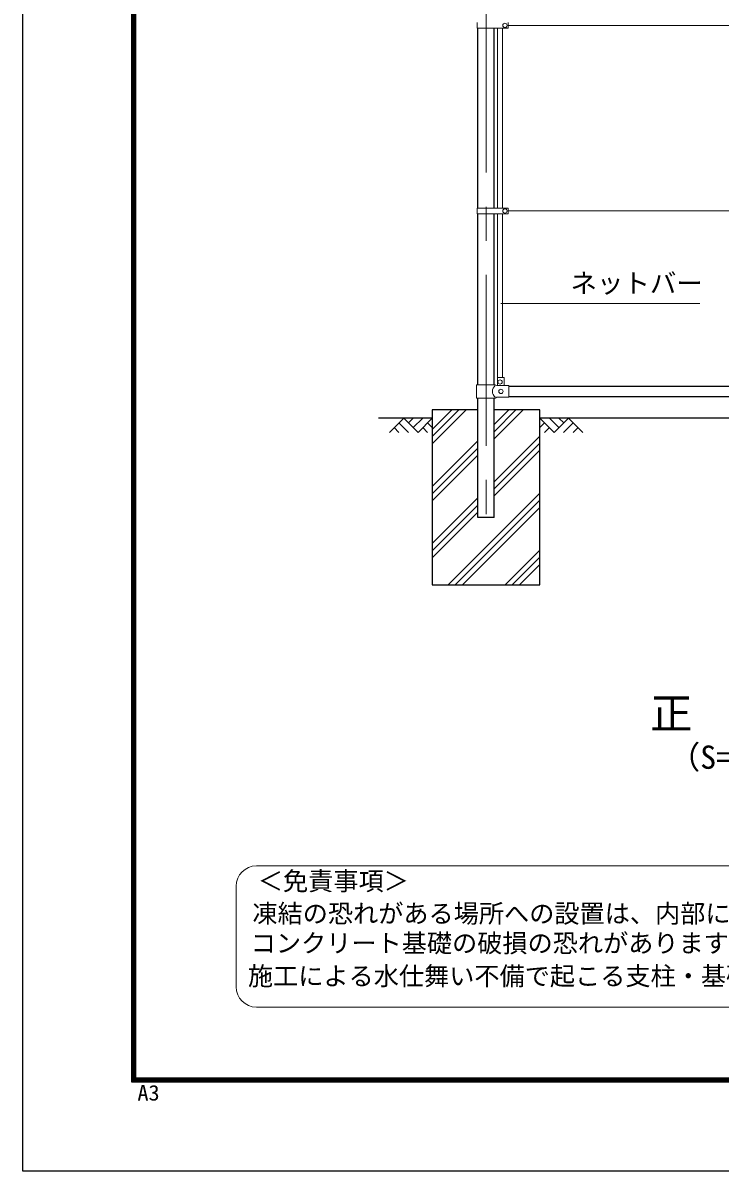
# Model space of a CAD drawing. Units: millimetres, scale not verified. Extents: x -6300 to 6300, y -4455 to 4455.
# Drawn here: x -6300 to -3707, y -4455 to -186 of the extents above; entities that cross this region are included whole.
import ezdxf
from ezdxf.enums import TextEntityAlignment as Align

# ---------------------------------------------------------------- set-up
doc = ezdxf.new("R2010")
doc.units = ezdxf.units.MM
doc.header["$LTSCALE"] = 20
doc.linetypes.add('USER1', pattern=[50.8, 31.75, -6.35, 6.35, -6.35])
for name, color, linetype, lineweight in [('0-0_D-STR1', 1, 'Continuous', 25), ('0-1_D-STR4', 7, 'Continuous', 25), ('0-2_D-BGD', 7, 'Continuous', 25), ('0-3_D-BMK', 2, 'USER1', 13), ('0-7_D-STR3', 3, 'Continuous', 13), ('0-8_D-DCR-HCH', 7, 'Continuous', 13), ('0-9_D-TTL-TXT', 7, 'Continuous', 13), ('0-A_D-STR-TXT', 7, 'Continuous', 13), ('0-C_D-TTL', 7, 'Continuous', 25)]:
    doc.layers.add(name, color=color, linetype=linetype, lineweight=lineweight)
doc.styles.add('ＭＳ ゴシック', font='')
doc.styles.get('ＭＳ ゴシック').set_extended_font_data('MS Gothic')

msp = doc.modelspace()

# ---------------------------------------------------------------- linework, layer by layer
at = {"layer": '0-0_D-STR1'}
for p, q in [((-4607.71, -874.5), (-4607.71, -205.5)), ((-4547.21, -874.5), (-4547.21, -205.5)), ((-4607.71, -1530.9), (-4607.71, -895.5)), ((-4547.21, -1530.9), (-4547.21, -895.5)), ((-4492.46, -1536.9), (-2662.46, -1536.9)), ((-4492.46, -1575), (-2662.46, -1575)), ((-4607.71, -2025), (-4607.71, -1580.9)), ((-4547.21, -2025), (-4547.21, -1580.9)), ((-4547.21, -2025), (-4607.71, -2025))]:
    msp.add_line(p, q, dxfattribs=at)
at = {"layer": '0-1_D-STR4'}
for p, q in [((-4607.71, -1625), (-4777.46, -1625)), ((-4377.46, -1625), (-4547.21, -1625))]:
    msp.add_line(p, q, dxfattribs=at)
msp.add_lwpolyline([(-4777.46, -1625), (-4777.46, -2275), (-4377.46, -2275), (-4377.46, -1625)], dxfattribs=at)
at = {"layer": '0-2_D-BGD'}
for p, q in [((-4777.46, -1655), (-4977.46, -1655)), ((-2777.46, -1655), (-4377.46, -1655))]:
    msp.add_line(p, q, dxfattribs=at)
at = {"layer": '0-3_D-BMK'}
msp.add_line((-4577.46, 1925), (-4577.46, -2075), dxfattribs=at)
at = {"layer": '0-7_D-STR3'}
for p, q in [((-4610.26, -184.5), (-4610.26, -205.5)), ((-4610.26, -205.5), (-4495.46, -205.5)), ((-4534.96, -874.5), (-4534.96, -205.5)), ((-4515.96, -874.5), (-4515.96, -205.5)), ((-4495.46, -184.5), (-4495.46, -205.5)), ((-2659.96, -195), (-4495.46, -195)), ((-4610.26, -874.5), (-4610.26, -895.5)), ((-4610.26, -874.5), (-4495.46, -874.5)), ((-4610.26, -895.5), (-4495.46, -895.5)), ((-4534.96, -1504.58), (-4534.96, -895.5)), ((-4515.96, -1503.9), (-4515.96, -895.5)), ((-4495.46, -874.5), (-4495.46, -895.5)), ((-2659.96, -885), (-4495.46, -885)), ((-4613.56, -1530.9), (-4543.66, -1530.9)), ((-4613.56, -1530.9), (-4613.56, -1580.9)), ((-4537.66, -1533.9), (-4543.66, -1530.9)), ((-4537.66, -1533.9), (-4492.46, -1533.9)), ((-4535.46, -1505.9), (-4535.46, -1533.9)), ((-4533.46, -1503.9), (-4512.46, -1503.9)), ((-4510.46, -1505.9), (-4510.46, -1533.9)), ((-4492.46, -1577.9), (-4492.46, -1533.9)), ((-4537.66, -1577.9), (-4543.66, -1580.9)), ((-4537.66, -1577.9), (-4492.46, -1577.9)), ((-4613.56, -1580.9), (-4543.66, -1580.9))]:
    msp.add_line(p, q, dxfattribs=at)
for centre in [(-4507.46, -195), (-4507.46, -885), (-4525.46, -1520.9), (-4522.46, -1555.9)]:
    msp.add_circle(centre, 8, dxfattribs=at)
for centre, radius, start, end in [((-4525.08, -1555.9), 28.8, 130.19176, 229.80824), ((-4533.46, -1505.9), 2, 90, 180), ((-4512.46, -1505.9), 2, 0, 90)]:
    msp.add_arc(centre, radius, start, end, dxfattribs=at)
at = {"layer": '0-8_D-DCR-HCH'}
for p, q in [((-4883.89, -1655), (-4937.1, -1708.21)), ((-4883.89, -1655), (-4830.67, -1708.21)), ((-4866.15, -1672.74), (-4848.41, -1655)), ((-4848.41, -1690.47), (-4812.94, -1655)), ((-4830.67, -1708.21), (-4777.46, -1655)), ((-4777.46, -1750.63), (-4651.83, -1625)), ((-4777.46, -1724.11), (-4678.35, -1625)), ((-4777.46, -1697.6), (-4704.86, -1625)), ((-4547.21, -1732.51), (-4439.7, -1625)), ((-4547.21, -1706), (-4466.22, -1625)), ((-4547.21, -1679.48), (-4492.73, -1625)), ((-4324.25, -1708.21), (-4377.46, -1655)), ((-4306.51, -1690.47), (-4341.99, -1655)), ((-4271.04, -1655), (-4324.25, -1708.21)), ((-4288.68, -1672.83), (-4306.51, -1655)), ((-4271.04, -1655), (-4217.83, -1708.21)), ((-4919.36, -1690.47), (-4901.54, -1708.21)), ((-4901.62, -1672.74), (-4865.99, -1708.21)), ((-4812.94, -1690.47), (-4795.12, -1708.21)), ((-4795.2, -1672.74), (-4777.46, -1690.39)), ((-4359.72, -1672.74), (-4377.46, -1690.39)), ((-4341.99, -1690.47), (-4359.81, -1708.21)), ((-4253.3, -1672.74), (-4288.94, -1708.21)), ((-4235.56, -1690.47), (-4253.38, -1708.21)), ((-4777.46, -1909.73), (-4607.71, -1739.98)), ((-4547.21, -1891.61), (-4377.46, -1721.86)), ((-4547.21, -1918.13), (-4377.46, -1748.38)), ((-4777.46, -1936.25), (-4607.71, -1766.5)), ((-4777.46, -1962.76), (-4607.71, -1793.01)), ((-4547.21, -1944.64), (-4377.46, -1774.89)), ((-4777.46, -2121.86), (-4607.71, -1952.11)), ((-4718.47, -2275), (-4377.46, -1933.99)), ((-4691.95, -2275), (-4377.46, -1960.51)), ((-4777.46, -2148.38), (-4607.71, -1978.63)), ((-4777.46, -2174.89), (-4607.71, -2005.14)), ((-4665.44, -2275), (-4377.46, -1987.03)), ((-4506.34, -2275), (-4377.46, -2146.13)), ((-4479.82, -2275), (-4377.46, -2172.64)), ((-4453.3, -2275), (-4377.46, -2199.16))]:
    msp.add_line(p, q, dxfattribs=at)
at = {"layer": '0-9_D-TTL-TXT', "color": 2}
for p, q in [((-1763.55, -3320.36), (-5431.88, -3320.36)), ((-5506.88, -3395.36), (-5506.88, -3770.36)), ((-5431.88, -3845.36), (-1763.55, -3845.36))]:
    msp.add_line(p, q, dxfattribs=at)
for centre, start, end in [((-5431.88, -3395.36), 90, 180), ((-5431.88, -3770.36), 180, 270)]:
    msp.add_arc(centre, 75, start, end, dxfattribs=at)
at = {"layer": '0-A_D-STR-TXT'}
msp.add_line((-3782.49, -1229.09), (-4522.71, -1229.09), dxfattribs=at)
at = {"layer": '0-C_D-TTL', "color": 2}
msp.add_lwpolyline([(-6300, 4455), (6300, 4455), (6300, -4455), (-6300, -4455)], close=True, dxfattribs=at)
at = {"layer": '0-C_D-TTL'}
for points in [[(-5895, 4125), (5895, 4125), (5895, -4125), (-5895, -4125)], [(-5891.25, 4121.25), (5891.25, 4121.25), (5891.25, -4121.25), (-5891.25, -4121.25)], [(-5887.5, 4117.5), (5887.5, 4117.5), (5887.5, -4117.5), (-5887.5, -4117.5)], [(-5883.75, 4113.75), (5883.75, 4113.75), (5883.75, -4113.75), (-5883.75, -4113.75)], [(-5880, 4110), (5880, 4110), (5880, -4110), (-5880, -4110)]]:
    msp.add_lwpolyline(points, close=True, dxfattribs=at)

# ---------------------------------------------------------------- texts
at = {"layer": '0-9_D-TTL-TXT', "style": 'ＭＳ ゴシック'}
for s, height, p in [('正\u3000面\u3000図', 115.5, (-3967.31, -2845.59)), ('（S=1／30）', 86.66, (-3899.09, -2985.38)), ('＜免責事項＞ \u3000\u3000', 68.62, (-5426.32, -3431.63)), ('凍結の恐れがある場所への設置は、内部に溜まった雨水等の凍結融解により支柱の破損や', 68.62, (-5446.61, -3552.37)), ('コンクリート基礎の破損の恐れがありますので施工時、水仕舞いを行ってください。', 68.62, (-5452.77, -3662.51)), ('施工による水仕舞い不備で起こる支柱・基礎の破損について当社は責任を負いかねます。 ', 68.62, (-5463.26, -3784.75))]:
    msp.add_text(s, height=height, dxfattribs=at).set_placement(p, align=Align.BOTTOM_LEFT)
at = {"layer": '0-A_D-STR-TXT', "style": 'ＭＳ ゴシック'}
msp.add_text('ネットバー', height=72.14, dxfattribs=at).set_placement((-4263.33, -1211.17), align=Align.BOTTOM_LEFT)
at = {"layer": '0-C_D-TTL', "style": 'ＭＳ ゴシック', "width": 1.05}
msp.add_text('A3', height=57.73, dxfattribs=at).set_placement((-5874.13, -4210.22), align=Align.BOTTOM_LEFT)

doc.saveas('drawing.dxf')
